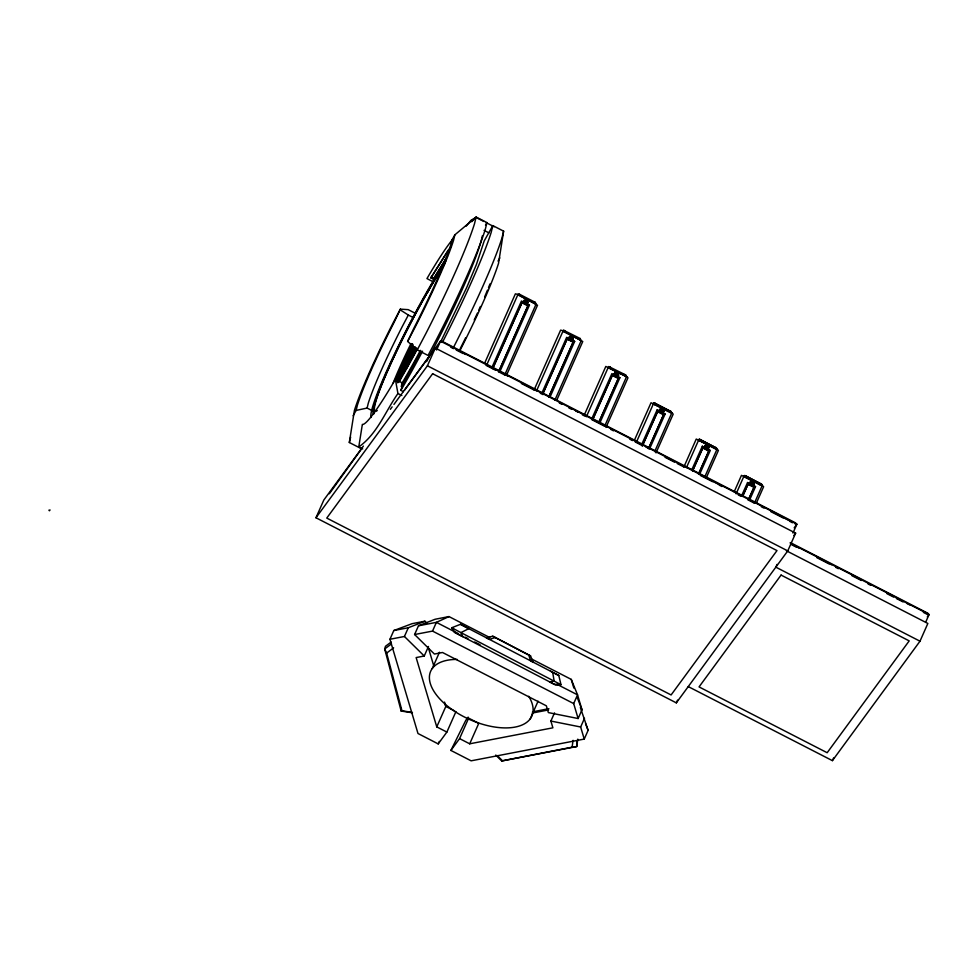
<?xml version="1.0" encoding="UTF-8"?>
<svg xmlns="http://www.w3.org/2000/svg" width="978" height="978" viewBox="0 0 978 978"><rect width="100%" height="100%" fill="white"/><g stroke="black" fill="none" stroke-linecap="round" stroke-linejoin="round"><path stroke-width="1.47" d="M360.136 448.058L349.329 442.508L354.427 410.357A112.458 10.77 -62.8 0 1 393.559 322.043L400.369 309.146L408.205 309.647L414.953 313.119M460.051 350.332A112.458 10.77 -62.8 0 0 498.535 263.314L503.621 231.163L492.814 225.612L484.208 240.918L476.372 264.586L466.738 287.471L440.662 341.848M495.76 755.053L501.726 760.957L572.081 747.192L573.084 740.322M577.326 740.517L576.727 746.544L501.726 760.957M577.802 739.148L576.727 746.544L572.081 747.192M362.704 448.914L358.779 446.909L362.349 424.379A107.177 10.257 -62.8 0 0 395.369 379.354L403.193 383.364L400.858 390.381L403.352 391.652M353.119 415.748L356.126 410.418L357.349 405.344A105.832 10.135 -62.8 0 1 394.171 322.239L400.369 309.146M349.329 442.508L350.625 437.129M356.126 410.418L367.105 408.058L368.241 403.352A98.118 9.389 -62.8 0 1 402.386 326.31L408.327 315.05L400.577 310.099M454.868 234.83L453.572 240.221A112.458 10.77 -62.8 0 1 414.427 328.535L407.63 341.432L417.251 349.892L428.058 355.442L436.543 339.366A140.147 13.423 -62.8 0 0 485.308 229.304L486.934 222.593L476.127 217.043L454.868 234.83L451.873 240.16L450.65 245.233A105.832 10.135 -62.8 0 1 413.816 328.339L407.63 341.432M476.127 217.043L474.501 223.754A140.147 13.423 -62.8 0 1 425.736 333.816L417.251 349.892M492.814 225.612L491.2 232.336A140.147 13.423 -62.8 0 1 442.423 342.398M503.621 231.163L502.007 237.886A140.147 13.423 -62.8 0 1 453.23 347.948M446.261 258.339L433.376 279.17L430.87 277.886L448.254 250.062M433.376 279.17L447.447 256.248M393.938 404.415L435.283 348.046L795.64 533.144L787.767 550.895L676.324 702.864L315.967 517.765L323.828 500.015L363.376 446.09M329.341 493.743L362.031 448.156M315.967 517.765L427.41 365.796L435.283 348.046M436.579 350.014L440.516 341.139L796.887 524.184L792.95 533.071M441.335 342.373L441.848 341.2L795.713 522.961L795.2 524.135M484.672 363.131L515.382 293.84L517.949 294.476L537.533 305.222L506.836 374.513M486.579 365.246L517.949 294.476M491.738 367.838L521.457 301.028L529.453 305.136L499.734 371.946M493.071 367.606L522.081 302.373L528.083 305.454L498.731 371.701M492.729 368.62L522.081 302.373M523.523 301.823L524.269 300.258L528.144 302.251L527.399 303.816L523.523 301.823L527.399 303.816M499.073 370.686L528.083 305.454M504.856 374.635L536.225 303.852M455.944 711.617L446.873 732.082L438.205 743.903L417.985 733.512L389.941 639.27L393.804 630.541L412.105 623.671L424.929 621.213L427.044 623.304M389.941 639.27L404.427 636.482L408.303 627.754L424.929 621.213M531.873 659.148L571.262 679.392L577.546 694.857L581.996 709.796L578.12 718.524L548.352 712.583L546.347 705.823L442.521 652.497L434.415 654.05L414.611 634.526L418.474 625.798L435.1 619.257L449 616.58L489.746 637.522M534.074 390.002L560.602 330.148L563.169 330.772L582.754 341.53L556.849 399.99M536.592 390.735L563.169 330.772M414.611 634.526L432.533 631.091L436.396 622.35L449 616.58M446.873 732.082L436.763 726.886L416.139 657.571L424.244 656.006L428.474 646.458M541.751 393.352L566.678 337.337L574.661 341.444L550.003 397.092M543.071 393.119L567.032 339.048L573.304 341.762L548.719 397.227M542.729 394.146L567.301 338.681M568.731 338.131L569.489 336.554L573.365 338.559C573.255 343.535 563.414 333.632 572.741 339.953M572.619 340.124L573.365 338.559M549.061 396.2L573.304 341.762M432.276 668.512L439.489 652.24M554.868 400.124L581.433 340.161M436.763 726.886L445.834 706.422L444.55 702.094M438.205 743.903L439.318 741.41M584.453 414.648L605.81 366.444L626.654 376.469L627.974 377.826L606.005 427.41M586.372 416.75L608.377 367.08M591.531 419.354L611.886 373.645L619.881 377.74L599.783 423.095M593.084 418.596L612.252 375.356L618.512 378.058L598.732 422.704M592.741 419.623L612.521 374.99M613.952 374.44L614.697 372.862L618.585 374.855C618.475 379.843 608.622 369.941 617.962 376.261M580.357 707.51L588.108 730.346L584.245 739.075L471.127 760.823L450.907 750.432L465.76 720.395L468.169 717.118M617.839 376.432L618.585 374.855M599.086 421.677L618.512 378.058M459.574 738.61L468.645 718.145L478.768 723.341L469.697 743.806L459.574 738.61L450.907 750.432M604.649 426.139L626.654 376.469M634.465 440.124L651.03 402.753L671.874 412.765L673.182 414.134L656.018 452.887M636.385 442.227L653.597 403.388M641.531 444.856L657.106 409.941L665.101 414.049L649.526 448.951M642.228 446.041L657.742 411.286L663.732 414.366L648.5 448.755M642.497 445.675L657.742 411.286M659.172 410.736L659.918 409.171L663.805 411.163C663.695 416.151 653.842 406.249 663.182 412.569M663.06 412.728L663.805 411.163M648.842 447.741L663.732 414.366M530.247 718.83L538.059 701.202M654.661 451.604L671.874 412.765M469.697 743.806L552.888 727.815L550.883 721.055L554.514 712.876M578.12 718.524L573.683 703.585L577.546 694.857L557.093 684.355L554.44 684.368L455.222 632.693L453.303 630.492M683.903 466.922L696.25 439.061L717.082 449.073L718.402 450.442L706.055 478.303M686.434 467.631L698.818 439.684M691.568 470.284L702.326 446.249L710.321 450.357L699.563 474.391M692.864 470.112L702.95 447.594L708.952 450.675L698.512 474.208M692.522 471.139L702.95 447.594M704.392 447.044L705.138 445.467L709.013 447.459L708.268 449.036L704.392 447.044L708.268 449.036M584.245 739.075L580.651 726.996L584.514 718.268M698.867 473.193L708.952 450.675M704.71 477.019L717.082 449.073M734.185 491.8L741.458 475.357L762.302 485.381L763.622 486.738L756.336 503.181M736.116 493.853L744.026 475.993M741.837 495.186L747.547 482.557L755.529 486.653L749.49 500.284M742.51 496.433L748.17 483.902L754.172 486.971L748.769 499.147M742.779 496.066L748.17 483.902M749.6 483.352L750.346 481.775L754.234 483.768L753.488 485.345L749.6 483.352L753.488 485.345M748.5 499.514L754.172 486.971M754.393 503.23L762.302 485.381M676.324 702.864L677.534 700.126M777.058 564.428L775.847 567.167L919.992 641.201L927.853 623.451L786.41 550.785M688.255 686.605L832.4 760.639L833.611 757.913M925.726 622.094L929.1 614.49L790.297 543.193M519.452 294.219L518.389 293.962L517.827 295.099L518.878 295.356L519.452 294.219L535.113 302.275L535.088 303.962M533.866 303.266L534.685 302.324M535.113 302.275L534.55 303.4L518.878 295.356M563.609 330.271L563.047 331.395L579.771 339.708L580.333 338.571L563.609 330.271L565.418 332.141M564.098 331.664L564.673 330.527M580.309 340.271L580.333 338.571M608.829 366.567L608.255 367.704L624.979 376.017L625.553 374.88L608.829 366.567L610.639 368.437M609.318 367.96L609.881 366.836M609.673 368.364L609.807 367.068M625.529 376.567L625.553 374.88M654.05 402.875L653.475 404.012L670.737 412.875L671.311 411.738L654.05 402.875L655.847 404.745M654.526 404.269L655.101 403.132M654.881 404.66L655.468 403.486L670.333 411.237M670.199 412.313L670.761 411.188M699.258 439.183L698.695 440.308L715.957 449.183L716.519 448.046L699.258 439.183L701.067 441.054M699.747 440.577L700.321 439.44M699.649 440.858L700.688 439.794L715.554 447.545M700.101 440.968L700.688 439.794M715.419 448.621L715.982 447.484M744.869 477.166L745.529 475.748L761.74 484.354L761.177 485.479L743.916 476.616L744.478 475.479L745.529 475.748M745.322 477.276L745.908 476.09L760.529 483.609L760.175 485.027M760.627 484.929L761.202 483.792M485.491 225.136L486.934 222.593M498.034 261.114L499.831 257.923M430.87 277.886L451.115 246.163M395.369 379.354L397.936 393.511C385.442 411.298 377.043 434.232 358.779 446.909M50.049 509.954L49.438 510.773L48.9 510.174M390.344 409.317L392.141 406.872M404.427 390.344L440.516 341.139M524.269 300.258L528.144 302.251M529.453 305.136L522.521 302.08M569.489 336.554L573.242 338.718M574.661 341.444L567.741 338.388M614.697 372.862L618.463 375.026M619.881 377.74L612.949 374.696M657.106 409.941L665.101 414.049M659.918 409.171L663.671 411.335M702.326 446.249L708.72 450.039M705.138 445.467L709.013 447.459M747.547 482.557L755.529 486.653M750.346 481.775L754.234 483.768M794.185 527.863L796.887 524.184M793.867 535.553L795.64 533.144M927.303 616.935L929.1 614.49M832.4 760.639L919.992 641.201M466.164 226.15L471.029 220.282L475.968 217.422L471.702 221.725M391.139 642.057L385.491 646.275L384.684 648.976L401.163 711.043L412.459 712.803M391.457 643.915L384.684 648.976L386.652 653.072L401.982 710.786L412.19 712.375M386.652 653.072L393.645 647.839M557.093 684.355L560.981 684.649L554.171 681.153L549.55 681.862L555.871 685.101L560.981 684.649L558.793 675.505L460.479 624.306L451.726 627.754L454.281 632.204L462.839 636.702L460.931 632.607L451.726 627.754L453.486 628.658M495.223 637.522L489.391 639.392L486.323 637.766L492.729 636.213L494.575 637.155L530.553 655.908L532.949 662.045L530.675 660.884L528.707 654.967L492.729 636.213M401.982 710.786L401.163 711.043L400.882 708.072M393.804 630.541L408.303 627.754M418.474 625.798L436.396 622.35L458.474 633.695M532.509 711.837L548.902 708.683M532.24 713.06L548.585 709.918M550.883 721.055L580.651 726.996M533.022 302.178L535.663 302.825M620.847 373.889L624.881 374.696M623.451 374.794L626.091 375.442M745.908 476.09L747.498 478.095M757.779 483.376L761.74 484.354M528.707 654.967L530.553 655.908M477.276 218.094L483.817 221.444M486.335 222.739L494.171 226.762M484.049 230.356L489.037 232.923M521.812 302.74L527.814 305.821M567.032 339.048L573.035 342.129M431.127 277.165L433.633 278.449M433.474 281.933L426.958 278.583A107.177 10.257 -62.8 0 1 453.34 238.583M612.252 375.356L618.243 378.437M657.473 411.652L663.463 414.733M702.681 447.961L708.683 451.041M747.901 484.269L753.904 487.35M408.327 315.05L413.315 317.618M463.156 353.131L465.87 354.525M505.149 374.708L507.863 376.102M533.597 389.317L536.311 390.711M575.59 410.882L578.304 412.276M604.037 425.491L606.739 426.885M646.03 447.068L648.732 448.462M712.4 481.164L719.172 484.636M782.84 517.338L789.613 520.822M450.821 347.251L453.535 348.645M456.249 350.038L463.022 353.523M486.078 365.356L495.565 370.234M498.279 371.628L505.051 375.112M521.323 383.462L533.523 389.733M540.308 393.217L543.022 394.611M559.294 402.96L561.995 404.354M568.78 407.838L571.494 409.232M582.338 414.806L585.052 416.2M591.824 419.672L604.025 425.943M610.81 429.428L613.524 430.821M629.795 439.183L632.497 440.565M635.211 441.958L641.996 445.442M665.04 457.288L674.527 462.154M677.241 463.548L684.025 467.032M700.297 475.394L712.497 481.653M719.27 485.137L721.984 486.531M738.256 494.892L740.969 496.286M747.742 499.758L754.527 503.242M761.3 506.726L764.014 508.12M770.798 511.604L782.999 517.875M789.772 521.347L792.486 522.741M790.285 542.57L927.939 613.267L927.413 614.441L923.366 612.362M792.62 544.746L799.344 548.206M826.276 562.032L831.655 564.807M907.046 603.524L909.736 604.905M791.116 544.428L796.52 547.203M816.752 557.594L828.904 563.841M835.652 567.301L838.354 568.695M851.838 575.626L861.288 580.48M868.036 583.939L870.738 585.321M886.936 593.646L893.672 597.106M896.374 598.499L903.122 601.959M427.41 365.796L787.767 550.895M397.936 393.511L401.86 395.528M367.105 408.058L372.105 410.626M465.222 637.167L467.924 638.548M474.685 642.02L480.088 644.795M432.533 631.091L573.683 703.585M454.684 710.969L445.834 706.422L444.917 703.671M550.516 671.152L558.793 675.505M460.479 624.306L468.755 628.671L460.931 632.607L554.171 681.153L552.668 672.363M404.427 636.482L424.244 656.006M497.252 755.566L502.337 760.603M700.236 439.684L702.277 441.799M577.313 697.693L581.996 709.796M585.541 723.61L588.108 730.346M571.262 679.392L573.854 688.072M428.217 647.216L433.804 665.981M528.756 696.299A55.318 28.325 23.9 0 1 503.193 727.864A55.318 28.325 23.9 0 1 434.782 692.632A55.318 28.325 23.9 0 1 457.166 659.416M489.99 283.926A105.832 10.135 -62.8 0 1 488.511 287.593M487.472 290.148A105.832 10.135 -62.8 0 1 484.636 296.872M480.418 306.481A105.832 10.135 -62.8 0 1 478.645 310.429M477.411 313.119A105.832 10.135 -62.8 0 1 474.232 319.977M465.662 337.74A105.832 10.135 -62.8 0 1 460.161 348.718M422.569 351.2A121.125 11.602 -62.8 0 1 401.139 389.929M427.52 292.41A121.125 11.602 -62.8 0 1 428.975 289.794M416.909 348.327A89.658 8.582 -62.8 0 1 397.41 382.728M377.276 410.515A89.658 8.582 -62.8 0 1 391.53 362.227A89.658 8.582 -62.8 0 1 442.533 267.838M393.058 383.29A78.729 7.543 -62.8 0 1 411.004 343.547M395.723 380.124A78.729 7.543 -62.8 0 1 412.166 344.146M397.471 381.029A78.729 7.543 -62.8 0 1 413.266 346.346M396.42 380.491A78.729 7.543 -62.8 0 1 412.215 345.809M396.31 381.151A77.653 7.433 -62.8 0 1 413.034 344.39M395.613 380.784A77.653 7.433 -62.8 0 1 412.337 344.036M406.249 368.902A78.729 7.543 -62.8 0 1 416.163 347.838M399.757 380.601A78.729 7.543 -62.8 0 1 401.481 376.518M403.963 370.796A78.729 7.543 -62.8 0 1 415.002 347.239M398.523 381.554A78.729 7.543 -62.8 0 1 414.305 346.884M398.914 380.955A77.653 7.433 -62.8 0 1 414.489 346.75M400.699 378.694A77.653 7.433 -62.8 0 1 415.185 347.117M482.325 235.857A121.125 11.602 -62.8 0 1 426.542 361.652M420.748 351.762A107.177 10.257 -62.8 0 1 401.567 386.151M420.98 350.857A104.854 10.037 -62.8 0 1 401.151 386.334M420.406 350.368A97.25 9.315 -62.8 0 1 401.506 384.048M417.459 348.853A97.25 9.315 -62.8 0 1 398.559 382.532M371.139 417.459A97.25 9.315 -62.8 0 1 395.222 352.508A97.25 9.315 -62.8 0 1 446.09 260.49M416.934 348.901A92.69 8.875 -62.8 0 1 398.352 381.86M373.828 413.987A92.69 8.875 -62.8 0 1 394.819 354.415A92.69 8.875 -62.8 0 1 445.137 263.143M416.921 348.645A91.333 8.741 -62.8 0 1 397.826 382.422M374.44 412.777A91.333 8.741 -62.8 0 1 394.647 355.112A91.333 8.741 -62.8 0 1 443.878 265.368M432.631 373.718L326.762 518.083L671.104 694.955L776.984 550.59L432.631 373.718M781.067 575.076L699.05 686.911L827.168 752.73L909.198 640.883L781.067 575.076"/></g></svg>
